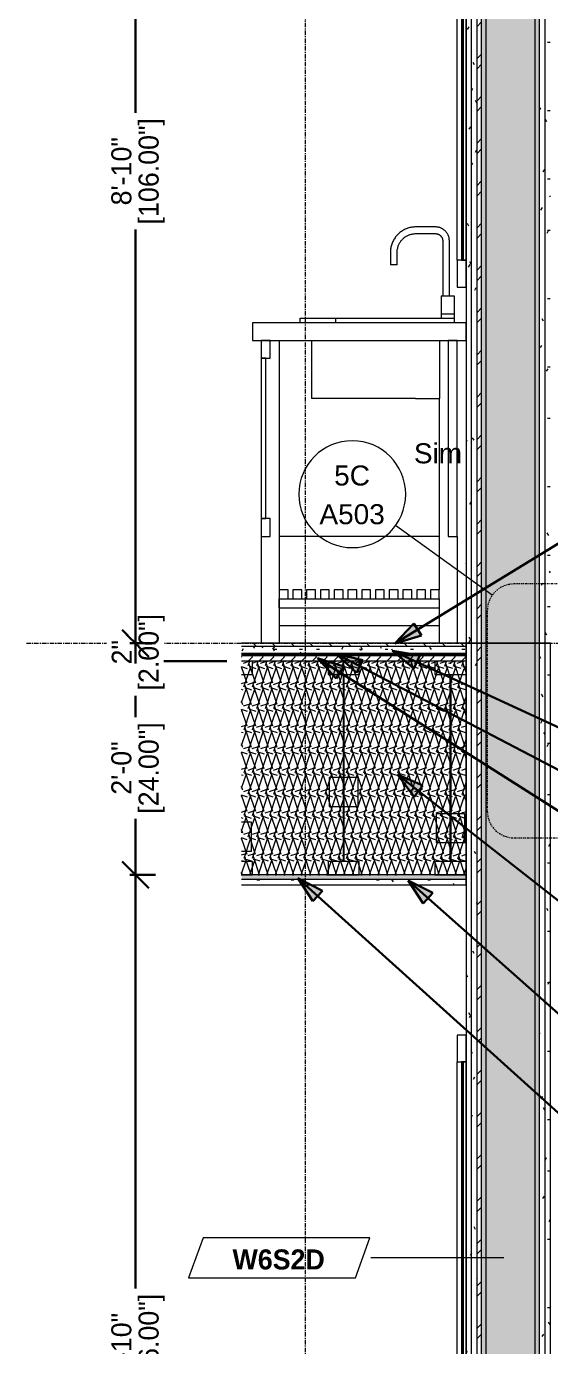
# Model space of a CAD drawing. Header units: inches. Extents: x 2469 to 3241, y -184 to 455.
# Drawn here: x 2469 to 2527.9, y 189 to 337.3 of the extents above; entities that cross this region are included whole.
import ezdxf

# ---------------------------------------------------------------- set-up
doc = ezdxf.new("R2010")
doc.units = ezdxf.units.IN
doc.header["$MEASUREMENT"] = 0
doc.linetypes.add('Dash Dot 3_16_', pattern=[0.3125, 0.1875, -0.0625, 0, -0.0625])
doc.linetypes.add('Grid Line 1_2_', pattern=[0.875, 0.5, -0.125, 0.125, -0.125])
for name, color, linetype, lineweight in [('0-1', 7, 'Continuous', 5), ('0-2', 254, 'Continuous', 9), ('0-3', 55, 'Continuous', 9), ('A-ANNO-DIMS-1', 211, 'Continuous', 30), ('A-ANNO-SYMB', 150, 'Continuous', 9), ('A-ANNO-SYMB-1', 150, 'Dash Dot 3_16_', 9), ('A-FLOR-2', 8, 'Continuous', 5), ('A-FLOR-4', 251, 'Continuous', 5), ('A-FLOR-5', 192, 'Continuous', 9), ('A-FLOR-LEVL-1', 51, 'Grid Line 1_2_', 9), ('A-FLOR-MCUT-2', 51, 'Continuous', 9), ('A-FLOR-PATT-1', 45, 'Continuous', 9), ('A-WALL-1', 7, 'Continuous', 9), ('A-WALL-IDEN', 211, 'Continuous', 9), ('A-WALL-PATT-2', 45, 'Continuous', 9), ('G-ANNO-TEXT', 231, 'Continuous', 30), ('I-WALL-1', 8, 'Continuous', 5), ('I-WALL-2', 7, 'Continuous', 9), ('P-SANR-FIXT-1', 254, 'Continuous', 9), ('Q-CASE-1', 253, 'Continuous', 9), ('Q-CASE-2', 254, 'Continuous', 9), ('S-BEAM-1', 55, 'Continuous', 9), ('S-BEAM-3', 7, 'Continuous', 9), ('S-GRID-1', 1, 'Grid Line 1_2_', 9)]:
    doc.layers.add(name, color=color, linetype=linetype, lineweight=lineweight)
doc.styles.add('Arial_1', font='arial.ttf', dxfattribs={"height": 2.25})
doc.styles.add('Century Gothic', font='ufonts.com_century-gothic.ttf', dxfattribs={"height": 2.25})
doc.styles.add('Century Gothic_B', font='GOTHICB.TTF', dxfattribs={"height": 2.25})
doc.dimstyles.new('OD__1_16__Tol__', dxfattribs={"dimscale": 12, "dimtxt": 2.349379, "dimasz": 0.25, "dimexe": 0.1875, "dimexo": 0.125, "dimgap": 0.03125, "dimtad": 1, "dimdec": 4, "dimrnd": 0.0625, "dimzin": 3, "dimdsep": 46, "dimlunit": 4, "dimtxsty": 'Century Gothic', "dimblk1": 'OBLIQUE', "dimblk2": 'OBLIQUE', "dimsah": 1, "dimcen": 0.09, "dimdle": 0.1875, "dimazin": 0, "dimtfac": 1, "dimtdec": 4, "dimtix": 1, "dimtmove": 0, "dimatfit": 3, "dimfxl": 1, "dimtvp": 1, "dimtfill": 1, "dimfrac": 2, "dimtolj": 1, "dimtzin": 0, "dimlwd": 30, "dimlwe": 30, "dimarcsym": 2})
pattern_1 = [(0, (3257.106, 59.024), (7.68, 1.92), [0.317, -5.443, 0.317, -5.443, -30.72]), (0, (3257.106, 59.024), (7.68, 1.92), [-11.52, 0.317, -11.203, 0.317, -5.443, -13.44]), (0, (3257.106, 59.024), (7.68, 1.92), [-28.8, 0.317, -3.523, 0.317, -9.283]), (120, (3259.986, 59.984), (-5.5027688, 5.691075), [0.317, -5.443, 0.317, -5.443, -30.72]), (120, (3259.986, 59.984), (-5.5027688, 5.691075), [-11.52, 0.317, -11.203, 0.317, -5.443, -13.44]), (120, (3259.986, 59.984), (-5.5027688, 5.691075), [-28.8, 0.317, -3.523, 0.317, -9.283]), (240, (3260.946, 63.824), (-2.1772312, -7.611075), [0.317, -5.443, 0.317, -5.443, -30.72]), (240, (3260.946, 63.824), (-2.1772312, -7.611075), [-11.52, 0.317, -11.203, 0.317, -5.443, -13.44]), (240, (3260.946, 63.824), (-2.1772312, -7.611075), [-28.8, 0.317, -3.523, 0.317, -9.283])]
pattern_2 = [(161.57, (3257.226, 59.144), (-0.9603837, -0.00039918), [0, -6.83, 0.758, 0]), (18.43, (3256.986, 59.144), (-0.9603837, 0.00039918), [0, -6.83, 0.758, 0]), (108.43, (3257.226, 59.144), (0.47951018, -2.4005264), [2.276, -5.312]), (71.57, (3256.986, 59.144), (0.47951018, 2.4005264), [2.276, -5.312])]
pattern_3 = [(45, (3257.106, 59.024), (-2.375879, 2.375879), []), (45, (3257.106, 62.624), (-2.375879, 2.375879), [])]

# ---------------------------------------------------------------- blocks, each defined once
blk = doc.blocks.new('BATHROOM MIRROR - BATHROOM MIRROR  60_-V2-WALL SECTION - WEST STAIR - SOUTH WALL')
at = {"layer": 'Q-CASE-1'}
for p, q in [((2517.37, 224), (2517.37, 221)), ((2518.37, 224), (2517.37, 224)), ((2518.37, 221), (2518.37, 224)), ((2517.37, 221), (2518.37, 221)), ((2517.85, 221), (2517.85, 179)), ((2518.04, 221), (2517.85, 221)), ((2518.04, 179), (2518.04, 221)), ((2518.04, 221), (2518.04, 179)), ((2518.37, 221), (2518.04, 221)), ((2518.37, 179), (2518.37, 221)), ((2517.37, 179), (2517.37, 176)), ((2518.37, 179), (2517.37, 179)), ((2517.85, 179), (2518.04, 179)), ((2518.04, 179), (2518.37, 179)), ((2518.37, 176), (2518.37, 179)), ((2517.37, 176), (2518.37, 176))]:
    blk.add_line(p, q, dxfattribs=at)
at = {"layer": 'Q-CASE-2'}
blk.add_line((2517.37, 179), (2517.37, 221), dxfattribs=at)
blk = doc.blocks.new('Bath Vanity - Bath Vanity 60_-V1-WALL SECTION - WEST STAIR - SOUTH WALL')
at = {"layer": 'Q-CASE-1'}
for p, q in [((2518.37, 172), (2494.37, 172)), ((2494.37, 172), (2494.37, 170)), ((2518.37, 170), (2518.37, 172)), ((2494.37, 170), (2518.37, 170)), ((2496.37, 170), (2495.37, 170)), ((2495.37, 170), (2495.37, 168)), ((2496.37, 168), (2496.37, 170)), ((2517.37, 170), (2516.37, 170)), ((2516.37, 170), (2516.37, 148)), ((2517.37, 148), (2517.37, 170)), ((2495.87, 168), (2495.37, 168)), ((2495.37, 168), (2495.37, 150)), ((2495.37, 168), (2496.37, 168)), ((2495.87, 150), (2495.87, 168)), ((2495.37, 150), (2495.87, 150)), ((2496.37, 150), (2495.37, 150)), ((2495.37, 150), (2495.37, 148)), ((2496.37, 148), (2496.37, 150)), ((2495.37, 148), (2496.37, 148)), ((2516.37, 148), (2517.37, 148)), ((2498.37, 142), (2497.37, 142)), ((2497.37, 142), (2497.37, 141)), ((2497.37, 141), (2498.37, 141)), ((2498.37, 141), (2498.37, 142)), ((2499.92, 142), (2498.92, 142)), ((2498.92, 142), (2498.92, 141)), ((2498.92, 141), (2499.92, 141)), ((2499.92, 141), (2499.92, 142)), ((2501.46, 142), (2500.46, 142)), ((2500.46, 142), (2500.46, 141)), ((2500.46, 141), (2501.46, 141)), ((2501.46, 141), (2501.46, 142)), ((2503.01, 142), (2502.01, 142)), ((2502.01, 142), (2502.01, 141)), ((2502.01, 141), (2503.01, 141)), ((2503.01, 141), (2503.01, 142)), ((2504.56, 142), (2503.56, 142)), ((2503.56, 142), (2503.56, 141)), ((2503.56, 141), (2504.56, 141)), ((2504.56, 141), (2504.56, 142)), ((2506.1, 142), (2505.1, 142)), ((2505.1, 142), (2505.1, 141)), ((2505.1, 141), (2506.1, 141)), ((2506.1, 141), (2506.1, 142)), ((2507.65, 142), (2506.65, 142)), ((2506.65, 142), (2506.65, 141)), ((2506.65, 141), (2507.65, 141)), ((2507.65, 141), (2507.65, 142)), ((2509.19, 142), (2508.19, 142)), ((2508.19, 142), (2508.19, 141)), ((2508.19, 141), (2509.19, 141)), ((2509.19, 141), (2509.19, 142)), ((2510.74, 142), (2509.74, 142)), ((2509.74, 142), (2509.74, 141)), ((2509.74, 141), (2510.74, 141)), ((2510.74, 141), (2510.74, 142)), ((2512.28, 142), (2511.28, 142)), ((2511.28, 142), (2511.28, 141)), ((2511.28, 141), (2512.28, 141)), ((2512.28, 141), (2512.28, 142)), ((2513.83, 142), (2512.83, 142)), ((2512.83, 142), (2512.83, 141)), ((2512.83, 141), (2513.83, 141)), ((2513.83, 141), (2513.83, 142)), ((2515.37, 142), (2514.37, 142)), ((2514.37, 142), (2514.37, 141)), ((2514.37, 141), (2515.37, 141)), ((2515.37, 141), (2515.37, 142))]:
    blk.add_line(p, q, dxfattribs=at)
at = {"layer": 'Q-CASE-2'}
for p, q in [((2497.37, 170), (2497.37, 142)), ((2515.37, 163.5), (2515.37, 142)), ((2495.37, 148), (2495.37, 136)), ((2515.37, 148), (2497.37, 148)), ((2517.37, 148), (2517.37, 136)), ((2497.37, 140), (2497.37, 141)), ((2497.37, 141), (2497.37, 136)), ((2498.37, 141), (2498.92, 141)), ((2499.92, 141), (2500.46, 141)), ((2501.46, 141), (2502.01, 141)), ((2503.01, 141), (2503.56, 141)), ((2504.56, 141), (2505.1, 141)), ((2506.1, 141), (2506.65, 141)), ((2507.65, 141), (2508.19, 141)), ((2509.19, 141), (2509.74, 141)), ((2510.74, 141), (2511.28, 141)), ((2512.28, 141), (2512.83, 141)), ((2513.83, 141), (2514.37, 141)), ((2515.37, 141), (2515.37, 140)), ((2515.37, 141), (2515.37, 136)), ((2497.37, 140), (2515.37, 140)), ((2497.37, 138), (2515.37, 138))]:
    blk.add_line(p, q, dxfattribs=at)
blk = doc.blocks.new('CTR - 1st Phase - Unit Layouts_rvt-1-WALL SECTION - WEST STAIR - SOUTH WALL')
at = {"layer": 'P-SANR-FIXT-1'}
for p, q in [((2514.94, 314.75), (2512.75, 314.75)), ((2512.75, 314), (2514.94, 314)), ((2515.75, 313.19), (2515.75, 307)), ((2516.5, 307), (2516.5, 313.19)), ((2509.87, 311.87), (2509.87, 310.5)), ((2510.62, 310.5), (2510.62, 311.87)), ((2510.62, 310.5), (2509.87, 310.5)), ((2515.56, 307), (2515.56, 304.99)), ((2515.56, 307), (2515.56, 304.99)), ((2515.58, 307), (2515.58, 307)), ((2515.58, 307), (2516.31, 307)), ((2516.31, 307), (2517.04, 307)), ((2517.04, 307), (2517.04, 307)), ((2517.06, 304.99), (2517.06, 307)), ((2517.06, 304.99), (2517.06, 307)), ((2499.74, 304.5), (2503.74, 304.5)), ((2499.74, 304), (2499.74, 304.5)), ((2503.74, 304.5), (2514.56, 304.5)), ((2503.74, 304), (2503.74, 304.5)), ((2514.56, 304.5), (2517.06, 304.5)), ((2515.56, 304.99), (2515.56, 304.5)), ((2515.56, 304.99), (2517.06, 304.99)), ((2517.06, 304.5), (2517.06, 304.99)), ((2517.06, 304), (2517.06, 304.5)), ((2500.99, 302), (2500.99, 295.5)), ((2515.44, 295.5), (2515.44, 302)), ((2503.74, 295.5), (2500.99, 295.5)), ((2512.69, 295.5), (2503.74, 295.5)), ((2512.69, 295.5), (2515.44, 295.5))]:
    blk.add_line(p, q, dxfattribs=at)
at = {"layer": 'P-SANR-FIXT-1', "flags": 128}
for points in [[(2512.75, 314.75), (2512.63, 314.75), (2512.52, 314.74), (2512.41, 314.73), (2512.29, 314.71), (2512.18, 314.69), (2512.07, 314.67), (2511.96, 314.64), (2511.85, 314.6), (2511.74, 314.57), (2511.63, 314.52), (2511.53, 314.48), (2511.42, 314.43), (2511.32, 314.37), (2511.22, 314.31), (2511.13, 314.25), (2511.03, 314.18), (2510.94, 314.11), (2510.85, 314.04), (2510.77, 313.96), (2510.69, 313.88), (2510.61, 313.79), (2510.53, 313.71), (2510.46, 313.62), (2510.39, 313.52), (2510.33, 313.43), (2510.27, 313.33), (2510.21, 313.23), (2510.16, 313.13), (2510.11, 313.02), (2510.07, 312.92), (2510.03, 312.81), (2510, 312.7), (2509.96, 312.59), (2509.94, 312.48), (2509.92, 312.36), (2509.9, 312.25), (2509.89, 312.14), (2509.88, 312.02), (2509.87, 311.91), (2509.87, 311.87)], [(2516.5, 313.19), (2516.5, 313.25), (2516.49, 313.31), (2516.49, 313.37), (2516.48, 313.44), (2516.47, 313.5), (2516.46, 313.56), (2516.44, 313.62), (2516.42, 313.68), (2516.4, 313.74), (2516.38, 313.8), (2516.35, 313.85), (2516.32, 313.91), (2516.29, 313.96), (2516.26, 314.02), (2516.23, 314.07), (2516.19, 314.12), (2516.15, 314.17), (2516.11, 314.22), (2516.07, 314.26), (2516.03, 314.31), (2515.98, 314.35), (2515.93, 314.39), (2515.88, 314.43), (2515.83, 314.47), (2515.78, 314.5), (2515.73, 314.54), (2515.67, 314.57), (2515.62, 314.59), (2515.56, 314.62), (2515.5, 314.64), (2515.44, 314.67), (2515.39, 314.68), (2515.33, 314.7), (2515.26, 314.72), (2515.2, 314.73), (2515.14, 314.74), (2515.08, 314.74), (2515.02, 314.75), (2514.95, 314.75), (2514.94, 314.75)], [(2510.62, 311.87), (2510.63, 311.96), (2510.63, 312.04), (2510.64, 312.13), (2510.65, 312.21), (2510.67, 312.3), (2510.69, 312.38), (2510.71, 312.46), (2510.73, 312.54), (2510.76, 312.62), (2510.79, 312.7), (2510.83, 312.78), (2510.86, 312.86), (2510.91, 312.93), (2510.95, 313), (2511, 313.07), (2511.05, 313.14), (2511.1, 313.21), (2511.15, 313.28), (2511.21, 313.34), (2511.27, 313.4), (2511.33, 313.46), (2511.4, 313.51), (2511.46, 313.57), (2511.53, 313.62), (2511.6, 313.66), (2511.67, 313.71), (2511.75, 313.75), (2511.82, 313.79), (2511.9, 313.82), (2511.98, 313.86), (2512.06, 313.88), (2512.14, 313.91), (2512.22, 313.93), (2512.31, 313.95), (2512.39, 313.97), (2512.47, 313.98), (2512.56, 313.99), (2512.64, 314), (2512.73, 314), (2512.75, 314)], [(2514.94, 314), (2514.97, 314), (2515, 314), (2515.03, 313.99), (2515.07, 313.99), (2515.1, 313.98), (2515.13, 313.98), (2515.16, 313.97), (2515.19, 313.96), (2515.22, 313.95), (2515.25, 313.94), (2515.28, 313.92), (2515.31, 313.91), (2515.34, 313.89), (2515.37, 313.88), (2515.4, 313.86), (2515.42, 313.84), (2515.45, 313.82), (2515.47, 313.8), (2515.5, 313.78), (2515.52, 313.75), (2515.54, 313.73), (2515.56, 313.71), (2515.58, 313.68), (2515.6, 313.65), (2515.62, 313.63), (2515.64, 313.6), (2515.65, 313.57), (2515.67, 313.54), (2515.68, 313.51), (2515.69, 313.48), (2515.71, 313.45), (2515.72, 313.42), (2515.72, 313.39), (2515.73, 313.36), (2515.74, 313.33), (2515.74, 313.29), (2515.75, 313.26), (2515.75, 313.23), (2515.75, 313.2), (2515.75, 313.19)]]:
    blk.add_lwpolyline(points, dxfattribs=at)
at = {"layer": '0-2'}
for name, p in [('BATHROOM MIRROR - BATHROOM MIRROR  60_-V2-WALL SECTION - WEST STAIR - SOUTH WALL', (0, 132)), ('Bath Vanity - Bath Vanity 60_-V1-WALL SECTION - WEST STAIR - SOUTH WALL', (0, 132)), ('BATHROOM MIRROR - BATHROOM MIRROR  60_-V2-WALL SECTION - WEST STAIR - SOUTH WALL', (0, 0))]:
    blk.add_blockref(name, p, dxfattribs=at)
blk = doc.blocks.new('CTR - 1st Phase -Stairs _ Elevators_rvt-1-WALL SECTION - WEST STAIR - SOUTH WALL')
at = {"layer": 'A-WALL-PATT-2'}
h = blk.add_hatch(dxfattribs=at)
h.set_pattern_fill('FP_5', color=256, style=0, pattern_type=2)
h.set_pattern_definition(pattern_1)
h.paths.add_polyline_path([(2518.37, 268), (2519, 268), (2519, 402.33), (2518.37, 402.33), (2518.37, 273.84)], flags=0)
h = blk.add_hatch(dxfattribs=at)
h.set_pattern_fill('FP_5', color=256, style=0, pattern_type=2)
h.set_pattern_definition(pattern_1)
h.paths.add_polyline_path([(2519.62, 268), (2519.62, 402.33), (2519, 402.33), (2519, 268)], flags=0)
h = blk.add_hatch(dxfattribs=at)
h.set_pattern_fill('FP_9', color=256, style=0, pattern_type=2)
h.set_pattern_definition(pattern_3)
h.paths.add_polyline_path([(2520.12, 268), (2520.12, 402.33), (2519.62, 402.33), (2519.62, 268)], flags=0)
h = blk.add_hatch(dxfattribs=at)
h.set_pattern_fill('FP_1', color=256, style=0, pattern_type=2)
h.set_pattern_definition(pattern_2)
h.paths.add_polyline_path([(2522.54, 268), (2526.12, 268), (2526.12, 402.33), (2520.62, 402.33), (2520.62, 268)], flags=0)
h = blk.add_hatch(dxfattribs=at)
h.set_pattern_fill('FP_5', color=256, style=0, pattern_type=2)
h.set_pattern_definition(pattern_1)
h.paths.add_polyline_path([(2526.62, 268), (2527.25, 268), (2527.25, 402.33), (2526.62, 402.33), (2526.62, 269.1)], flags=0)
h = blk.add_hatch(dxfattribs=at)
h.set_pattern_fill('FP_5', color=256, style=0, pattern_type=2)
h.set_pattern_definition(pattern_1)
h.paths.add_polyline_path([(2527.87, 268), (2527.87, 402.33), (2527.25, 402.33), (2527.25, 268)], flags=0)
h = blk.add_hatch(dxfattribs=at)
h.set_pattern_fill('FP_5', color=256, style=0, pattern_type=2)
h.set_pattern_definition(pattern_1)
h.paths.add_polyline_path([(2519, 136), (2519, 268), (2518.37, 268), (2518.37, 136)], flags=0)
h = blk.add_hatch(dxfattribs=at)
h.set_pattern_fill('FP_5', color=256, style=0, pattern_type=2)
h.set_pattern_definition(pattern_1)
h.paths.add_polyline_path([(2519.62, 136), (2519.62, 268), (2519, 268), (2519, 136)], flags=0)
h = blk.add_hatch(dxfattribs=at)
h.set_pattern_fill('FP_9', color=256, style=0, pattern_type=2)
h.set_pattern_definition(pattern_3)
h.paths.add_polyline_path([(2520.12, 136), (2520.12, 268), (2519.62, 268), (2519.62, 136)], flags=0)
h = blk.add_hatch(dxfattribs=at)
h.set_pattern_fill('FP_1', color=256, style=0, pattern_type=2)
h.set_pattern_definition(pattern_2)
h.paths.add_polyline_path([(2520.62, 136), (2526.12, 136), (2526.12, 268), (2520.62, 268), (2520.62, 141.18)], flags=0)
h = blk.add_hatch(dxfattribs=at)
h.set_pattern_fill('FP_5', color=256, style=0, pattern_type=2)
h.set_pattern_definition(pattern_1)
h.paths.add_polyline_path([(2527.25, 136), (2527.25, 268), (2526.62, 268), (2526.62, 136)], flags=0)
h = blk.add_hatch(dxfattribs=at)
h.set_pattern_fill('FP_5', color=256, style=0, pattern_type=2)
h.set_pattern_definition(pattern_1)
h.paths.add_polyline_path([(2527.87, 136), (2527.87, 268), (2527.25, 268), (2527.25, 136)], flags=0)
at = {"layer": 'I-WALL-1'}
for points in [[(2520.62, 268), (2520.62, 402.33), (2520.12, 402.33), (2520.12, 268)], [(2526.62, 268), (2526.62, 402.33), (2526.12, 402.33), (2526.12, 268)], [(2520.62, 136), (2520.62, 268), (2520.12, 268), (2520.12, 136)], [(2526.62, 136), (2526.62, 268), (2526.12, 268), (2526.12, 136)]]:
    blk.add_hatch(color=256, dxfattribs=at).paths.add_polyline_path(points, flags=0)
at = {"layer": 'A-WALL-1'}
for p, q in [((2519, 268), (2519, 402.33)), ((2519.62, 268), (2519.62, 402.33)), ((2520.12, 268), (2520.12, 402.33)), ((2520.62, 268), (2520.62, 402.33)), ((2526.12, 268), (2526.12, 402.33)), ((2526.62, 268), (2526.62, 402.33)), ((2527.25, 268), (2527.25, 402.33)), ((2519, 136), (2519, 268)), ((2519.62, 136), (2519.62, 268)), ((2520.12, 136), (2520.12, 268)), ((2520.62, 136), (2520.62, 268)), ((2526.12, 136), (2526.12, 268)), ((2526.62, 136), (2526.62, 268)), ((2527.25, 136), (2527.25, 268))]:
    blk.add_line(p, q, dxfattribs=at)
at = {"layer": 'I-WALL-2'}
for p, q in [((2518.37, 402.33), (2518.37, 268)), ((2518.37, 268), (2518.37, 136)), ((2527.87, 268), (2518.37, 268)), ((2518.37, 268), (2527.87, 268)), ((2527.87, 136), (2527.87, 268))]:
    blk.add_line(p, q, dxfattribs=at)
blk = doc.blocks.new('TRUSS - 24_-2437468-WALL SECTION - WEST STAIR - SOUTH WALL')
at = {"layer": 'S-BEAM-3'}
for p, q in [((2494.37, 266), (2493.16, 266)), ((2494.37, 264.5), (2494.37, 266)), ((2493.16, 264.5), (2494.37, 264.5)), ((2494.25, 247.93), (2493.16, 247.93)), ((2494.25, 244.68), (2494.25, 247.93)), ((2493.16, 244.68), (2494.25, 244.68)), ((2494.37, 243.5), (2493.16, 243.5)), ((2494.37, 242), (2494.37, 243.5)), ((2493.16, 242), (2494.37, 242))]:
    blk.add_line(p, q, dxfattribs=at)
blk = doc.blocks.new('TRUSS - 24_-2437506-WALL SECTION - WEST STAIR - SOUTH WALL')
at = {"layer": 'S-BEAM-1'}
for p, q in [((2504.69, 265.75), (2504.56, 265.75)), ((2504.56, 264.5), (2504.56, 243.5)), ((2504.69, 243.5), (2504.69, 264.5))]:
    blk.add_line(p, q, dxfattribs=at)
at = {"layer": 'S-BEAM-3'}
for p, q in [((2502.87, 266), (2502.87, 264.5)), ((2506.37, 266), (2502.87, 266)), ((2506.37, 264.5), (2506.37, 266)), ((2502.87, 264.5), (2506.37, 264.5)), ((2506.25, 252.92), (2503, 252.92)), ((2503, 252.92), (2503, 249.67)), ((2506.25, 249.67), (2506.25, 252.92)), ((2503, 249.67), (2506.25, 249.67)), ((2502.87, 243.5), (2502.87, 242)), ((2506.37, 243.5), (2502.87, 243.5)), ((2506.37, 242), (2506.37, 243.5)), ((2502.87, 242), (2506.37, 242))]:
    blk.add_line(p, q, dxfattribs=at)
blk = doc.blocks.new('TRUSS - 24_-2436840-WALL SECTION - WEST STAIR - SOUTH WALL')
at = {"layer": 'S-BEAM-1'}
for p, q in [((2516.69, 265.75), (2516.56, 265.75)), ((2516.56, 264.5), (2516.56, 243.5)), ((2516.69, 243.5), (2516.69, 264.5))]:
    blk.add_line(p, q, dxfattribs=at)
at = {"layer": 'S-BEAM-3'}
for p, q in [((2514.87, 266), (2514.87, 264.5)), ((2518.37, 266), (2514.87, 266)), ((2518.37, 264.5), (2518.37, 266)), ((2514.87, 264.5), (2518.37, 264.5)), ((2518.25, 248.87), (2515, 248.87)), ((2515, 248.87), (2515, 245.62)), ((2518.25, 245.62), (2518.25, 248.87)), ((2515, 245.62), (2518.25, 245.62)), ((2514.87, 243.5), (2514.87, 242)), ((2518.37, 243.5), (2514.87, 243.5)), ((2518.37, 242), (2518.37, 243.5)), ((2514.87, 242), (2518.37, 242))]:
    blk.add_line(p, q, dxfattribs=at)
blk = doc.blocks.new('CTR - 1st Phase - Structure_rvt-1-WALL SECTION - WEST STAIR - SOUTH WALL')
at = {"layer": '0-3'}
for name in ['TRUSS - 24_-2437468-WALL SECTION - WEST STAIR - SOUTH WALL', 'TRUSS - 24_-2437506-WALL SECTION - WEST STAIR - SOUTH WALL', 'TRUSS - 24_-2436840-WALL SECTION - WEST STAIR - SOUTH WALL']:
    blk.add_blockref(name, (0, 0), dxfattribs=at)
blk = doc.blocks.new('Section - Callout Head-565430-WALL SECTION - WEST STAIR - SOUTH WALL')
at = {"layer": 'A-ANNO-SYMB'}
for start, end in [(0, 180), (180, 360)]:
    blk.add_arc((2505.59, 284.74), 6, start, end, dxfattribs=at)
at = {"layer": 'A-ANNO-SYMB', "insert": (2594.56, 286.15), "char_height": 2.25, "width": 3.8632, "attachment_point": 1, "style": 'Century Gothic'}
blk.add_mtext('---', dxfattribs=at)
blk = doc.blocks.new('Wall Tag - Arch Wall-3269662-WALL SECTION - WEST STAIR - SOUTH WALL')
at = {"layer": 'A-WALL-IDEN'}
for p, q in [((2486.56, 80.35), (2484.92, 75.85)), ((2505.29, 80.35), (2486.56, 80.35)), ((2503.65, 75.85), (2505.29, 80.35)), ((2484.92, 75.85), (2503.65, 75.85))]:
    blk.add_line(p, q, dxfattribs=at)
blk = doc.blocks.new('_Oblique')
at = {"color": 0, "linetype": 'ByBlock', "lineweight": -2}
blk.add_line((-0.5, -0.5), (0.5, 0.5), dxfattribs=at)
blk = doc.blocks.new('DIMBLOCK4-WALL SECTION - WEST STAIR - SOUTH WALL')
at = {"layer": 'A-ANNO-DIMS-1', "color": 0, "lineweight": 30, "transparency": 16777216}
for p, q in [((2481.22, 133.75), (2481.22, 244.25)), ((2480.6, 242), (2483.47, 242)), ((2480.6, 136), (2483.47, 136))]:
    blk.add_line(p, q, dxfattribs=at)
at = {"layer": 'Defpoints', "color": 0, "transparency": 16777216}
for p in [(2479.1, 242), (2481.22, 242), (2479.1, 136)]:
    blk.add_point(p, dxfattribs=at)
at = {"layer": 'A-ANNO-DIMS-1', "color": 0, "lineweight": 30, "transparency": 16777216, "xscale": 3, "yscale": 3, "zscale": 3}
for p, rotation in [((2481.22, 242), 90), ((2481.22, 136), 270)]:
    blk.add_blockref('_Oblique', p, dxfattribs=dict(at, rotation=rotation))
at = {"layer": 'A-ANNO-DIMS-1', "color": 0, "transparency": 16777216, "insert": (2479.66, 189), "char_height": 2.25, "attachment_point": 5, "rotation": 90, "style": 'Century Gothic', "bg_fill": 3, "box_fill_scale": 1.25, "bg_fill_color": 256, "bg_fill_true_color": 13158600, "bg_fill_transparency": 0}
blk.add_mtext('\\A1;8\'-10"', dxfattribs=at)
at = {"layer": 'A-ANNO-DIMS-1', "color": 0, "transparency": 16777216, "insert": (2483.05, 189), "char_height": 2.25, "attachment_point": 5, "rotation": 90, "style": 'Century Gothic', "bg_fill": 3, "box_fill_scale": 1.25, "bg_fill_color": 256, "bg_fill_true_color": 13158600, "bg_fill_transparency": 0}
blk.add_mtext('\\A1;[106.00"]', dxfattribs=at)
blk = doc.blocks.new('DIMBLOCK5-WALL SECTION - WEST STAIR - SOUTH WALL')
at = {"layer": 'A-ANNO-DIMS-1', "color": 0, "lineweight": 30, "transparency": 16777216}
for p, q in [((2481.22, 239.75), (2481.22, 268.25)), ((2491.48, 266), (2478.97, 266)), ((2480.6, 242), (2483.47, 242))]:
    blk.add_line(p, q, dxfattribs=at)
at = {"layer": 'Defpoints', "color": 0, "transparency": 16777216}
for p in [(2481.22, 266), (2492.98, 266), (2479.1, 242)]:
    blk.add_point(p, dxfattribs=at)
at = {"layer": 'A-ANNO-DIMS-1', "color": 0, "lineweight": 30, "transparency": 16777216, "xscale": 3, "yscale": 3, "zscale": 3}
for p, rotation in [((2481.22, 266), 90), ((2481.22, 242), 270)]:
    blk.add_blockref('_Oblique', p, dxfattribs=dict(at, rotation=rotation))
at = {"layer": 'A-ANNO-DIMS-1', "color": 0, "transparency": 16777216, "insert": (2479.66, 254), "char_height": 2.25, "attachment_point": 5, "rotation": 90, "style": 'Century Gothic', "bg_fill": 3, "box_fill_scale": 1.25, "bg_fill_color": 256, "bg_fill_true_color": 13158600, "bg_fill_transparency": 0}
blk.add_mtext('\\A1;2\'-0"', dxfattribs=at)
at = {"layer": 'A-ANNO-DIMS-1', "color": 0, "transparency": 16777216, "insert": (2483.05, 254), "char_height": 2.25, "attachment_point": 5, "rotation": 90, "style": 'Century Gothic', "bg_fill": 3, "box_fill_scale": 1.25, "bg_fill_color": 256, "bg_fill_true_color": 13158600, "bg_fill_transparency": 0}
blk.add_mtext('\\A1;[24.00"]', dxfattribs=at)
blk = doc.blocks.new('DIMBLOCK6-WALL SECTION - WEST STAIR - SOUTH WALL')
at = {"layer": 'A-ANNO-DIMS-1', "color": 0, "lineweight": 30, "transparency": 16777216}
for p, q in [((2481.22, 268), (2481.22, 271)), ((2480.6, 268), (2483.47, 268)), ((2481.22, 266), (2481.22, 268)), ((2491.48, 266), (2478.97, 266)), ((2481.22, 266), (2481.22, 263))]:
    blk.add_line(p, q, dxfattribs=at)
at = {"layer": 'Defpoints', "color": 0, "transparency": 16777216}
blk.add_point((2492.98, 266), dxfattribs=at)
at = {"layer": 'A-ANNO-DIMS-1', "color": 0, "lineweight": 30, "transparency": 16777216, "xscale": 3, "yscale": 3, "zscale": 3}
for p, rotation in [((2481.22, 268), 270), ((2481.22, 266), 90)]:
    blk.add_blockref('_Oblique', p, dxfattribs=dict(at, rotation=rotation))
at = {"layer": 'A-ANNO-DIMS-1', "color": 0, "transparency": 16777216, "insert": (2479.69, 267), "char_height": 2.25, "attachment_point": 5, "rotation": 90, "style": 'Century Gothic', "bg_fill": 3, "box_fill_scale": 1.25, "bg_fill_color": 256, "bg_fill_true_color": 13158600, "bg_fill_transparency": 0}
blk.add_mtext('\\A1;2"', dxfattribs=at)
at = {"layer": 'Defpoints', "color": 0, "transparency": 16777216}
blk.add_point((2479.1, 268), dxfattribs=at)
at = {"layer": 'A-ANNO-DIMS-1', "color": 0, "transparency": 16777216, "insert": (2483.05, 267), "char_height": 2.25, "attachment_point": 5, "rotation": 90, "style": 'Century Gothic', "bg_fill": 3, "box_fill_scale": 1.25, "bg_fill_color": 256, "bg_fill_true_color": 13158600, "bg_fill_transparency": 0}
blk.add_mtext('\\A1;[2.00"]', dxfattribs=at)
at = {"layer": 'Defpoints', "color": 0, "transparency": 16777216}
blk.add_point((2481.22, 268), dxfattribs=at)
blk = doc.blocks.new('DIMBLOCK7-WALL SECTION - WEST STAIR - SOUTH WALL')
at = {"layer": 'A-ANNO-DIMS-1', "color": 0, "lineweight": 30, "transparency": 16777216}
for p, q in [((2481.22, 265.75), (2481.22, 376.25)), ((2480.6, 374), (2483.47, 374)), ((2480.6, 268), (2483.47, 268))]:
    blk.add_line(p, q, dxfattribs=at)
at = {"layer": 'Defpoints', "color": 0, "transparency": 16777216}
for p in [(2479.1, 374), (2481.22, 374), (2479.1, 268)]:
    blk.add_point(p, dxfattribs=at)
at = {"layer": 'A-ANNO-DIMS-1', "color": 0, "lineweight": 30, "transparency": 16777216, "xscale": 3, "yscale": 3, "zscale": 3}
for p, rotation in [((2481.22, 374), 90), ((2481.22, 268), 270)]:
    blk.add_blockref('_Oblique', p, dxfattribs=dict(at, rotation=rotation))
at = {"layer": 'A-ANNO-DIMS-1', "color": 0, "transparency": 16777216, "insert": (2479.66, 321), "char_height": 2.25, "attachment_point": 5, "rotation": 90, "style": 'Century Gothic', "bg_fill": 3, "box_fill_scale": 1.25, "bg_fill_color": 256, "bg_fill_true_color": 13158600, "bg_fill_transparency": 0}
blk.add_mtext('\\A1;8\'-10"', dxfattribs=at)
at = {"layer": 'A-ANNO-DIMS-1', "color": 0, "transparency": 16777216, "insert": (2483.05, 321), "char_height": 2.25, "attachment_point": 5, "rotation": 90, "style": 'Century Gothic', "bg_fill": 3, "box_fill_scale": 1.25, "bg_fill_color": 256, "bg_fill_true_color": 13158600, "bg_fill_transparency": 0}
blk.add_mtext('\\A1;[106.00"]', dxfattribs=at)

msp = doc.modelspace()

# ---------------------------------------------------------------- hatches: boundary and pattern name
at = {"layer": 'A-FLOR-2'}
msp.add_hatch(color=256, dxfattribs=at).paths.add_polyline_path([(2509.545684, 266.75), (2518.373737, 266.75), (2518.373737, 266.875), (2493.161184, 266.867961), (2493.161184, 266.75), (2505.449559, 266.75)], flags=0)
at = {"layer": 'A-FLOR-4'}
msp.add_hatch(color=256, dxfattribs=at).paths.add_polyline_path([(2517.737934, 241.5), (2518.373737, 241.5), (2518.373737, 242), (2493.161184, 242), (2493.161184, 241.5), (2515.689872, 241.5)], flags=0)
at = {"layer": 'A-FLOR-PATT-1'}
h = msp.add_hatch(dxfattribs=at)
h.set_pattern_fill('FP_2', color=256, style=0, pattern_type=2)
h.set_pattern_definition([(135, (3257.106, 59.024), (-1.0606602, -1.0606602), [])])
h.paths.add_polyline_path([(2517.737934, 267.625), (2518.373737, 267.625), (2518.373737, 268), (2493.161184, 268), (2493.161184, 267.625), (2513.641809, 267.625)], flags=0)
h = msp.add_hatch(dxfattribs=at)
h.set_pattern_fill('FP_3', color=256, style=0, pattern_type=2)
h.set_pattern_definition([(0, (3257.106, 59.024), (3.84, 0.96), [0.317, -2.563, 0.317, -2.563, -15.36]), (0, (3257.106, 59.024), (3.84, 0.96), [-5.76, 0.317, -5.443, 0.317, -2.563, -6.72]), (0, (3257.106, 59.024), (3.84, 0.96), [-14.4, 0.317, -1.603, 0.317, -4.483]), (120, (3258.546, 59.504), (-2.7513844, 2.8455376), [0.317, -2.563, 0.317, -2.563, -15.36]), (120, (3258.546, 59.504), (-2.7513844, 2.8455376), [-5.76, 0.317, -5.443, 0.317, -2.563, -6.72]), (120, (3258.546, 59.504), (-2.7513844, 2.8455376), [-14.4, 0.317, -1.603, 0.317, -4.483]), (240, (3259.026, 61.424), (-1.0886156, -3.8055376), [0.317, -2.563, 0.317, -2.563, -15.36]), (240, (3259.026, 61.424), (-1.0886156, -3.8055376), [-5.76, 0.317, -5.443, 0.317, -2.563, -6.72]), (240, (3259.026, 61.424), (-1.0886156, -3.8055376), [-14.4, 0.317, -1.603, 0.317, -4.483])])
h.paths.add_polyline_path([(2518.373737, 266.875), (2518.373737, 267.625), (2493.161184, 267.625), (2493.161184, 266.875), (2517.737934, 266.875)], flags=0)
h = msp.add_hatch(dxfattribs=at)
h.set_pattern_fill('FP_4', color=256, style=0, pattern_type=2)
h.set_pattern_definition([(0, (3257.106, 59.024), (0, 1.2), []), (315, (3257.106, 59.024), (1.1992531, 0), [1.696, -1.696]), (45, (3257.106, 59.024), (1.1992531, 0), [1.696, -1.696])])
h.paths.add_polyline_path([(2509.545684, 266), (2518.373737, 266), (2518.373737, 266.75), (2493.161184, 266.75), (2493.161184, 266), (2505.449559, 266)], flags=0)
h = msp.add_hatch(dxfattribs=at)
h.set_pattern_fill('FP_1', color=256, style=0, pattern_type=2)
h.set_pattern_definition(pattern_2)
h.paths.add_polyline_path([(2493.161184, 242), (2518.373737, 242), (2518.373737, 266), (2493.161184, 266), (2493.161184, 245.413839)], flags=0)
h = msp.add_hatch(dxfattribs=at)
h.set_pattern_fill('FP_5', color=256, style=0, pattern_type=2)
h.set_pattern_definition(pattern_1)
h.paths.add_polyline_path([(2509.545684, 240.875), (2518.373737, 240.875), (2518.373737, 241.5), (2493.161184, 241.5), (2493.161184, 240.875), (2505.449559, 240.875)], flags=0)
at = {"layer": 'G-ANNO-TEXT'}
for points in [[(2510.385613, 267.979928), (2513.363563, 268.861962), (2512.523577, 270.232767)], [(2503.76282, 266.801843), (2506.051215, 264.701981), (2506.794559, 266.127506)], [(2510.119957, 267.14909), (2512.506318, 265.161264), (2513.18052, 266.620763)], [(2501.674119, 266.332995), (2503.777949, 264.048249), (2504.638463, 265.406262)], [(2510.670624, 253.260377), (2512.535446, 250.776708), (2513.527441, 252.041867)], [(2499.469604, 241.642615), (2501.158873, 239.036365), (2502.235679, 240.230171)], [(2511.856687, 241.37946), (2513.56837, 238.787875), (2514.634841, 239.990923)]]:
    msp.add_hatch(color=256, dxfattribs=at).paths.add_polyline_path(points, flags=0)

# ---------------------------------------------------------------- linework, layer by layer
at = {"layer": 'A-ANNO-SYMB'}
msp.add_line((2521.325249, 273.4134), (2510.454823, 281.237678), dxfattribs=at)
at = {"layer": 'A-ANNO-SYMB-1'}
for p, q in [((2534.45515, 274.660844), (2523.76011, 274.660844)), ((2520.76011, 271.660844), (2520.76011, 249.16123)), ((2523.76011, 246.16123), (2534.45515, 246.16123))]:
    msp.add_line(p, q, dxfattribs=at)
for centre, start, end in [((2523.76011, 271.660844), 90, 180), ((2523.76011, 249.16123), 180, 270)]:
    msp.add_arc(centre, 3, start, end, dxfattribs=at)
at = {"layer": 'A-FLOR-5'}
for p, q in [((2518.373737, 268), (2493.161184, 268)), ((2518.373737, 240.875), (2518.373737, 268)), ((2493.161184, 240.875), (2518.373737, 240.875))]:
    msp.add_line(p, q, dxfattribs=at)
at = {"layer": 'A-FLOR-LEVL-1'}
msp.add_line((2468.975054, 268), (2582.881326, 268), dxfattribs=at)
at = {"layer": 'A-FLOR-MCUT-2'}
for p, q in [((2518.373737, 267.625), (2493.161184, 267.625)), ((2518.373737, 266.875), (2493.161184, 266.875)), ((2518.373737, 266.75), (2493.161184, 266.75)), ((2518.373737, 266), (2493.161184, 266)), ((2518.373737, 242), (2493.161184, 242)), ((2518.373737, 241.5), (2493.161184, 241.5))]:
    msp.add_line(p, q, dxfattribs=at)
at = {"layer": 'A-WALL-IDEN'}
for p, q in [((2513.79003, 199.017265), (2507.690976, 199.017265)), ((2522.617609, 199.017265), (2513.79003, 199.017265))]:
    msp.add_line(p, q, dxfattribs=at)
at = {"layer": 'G-ANNO-TEXT'}
for p, q in [((2510.385613, 267.979928), (2564.961237, 301.422169)), ((2512.523577, 270.232767), (2510.385613, 267.979928)), ((2513.363563, 268.861962), (2512.523577, 270.232767)), ((2510.385613, 267.979928), (2513.363563, 268.861962)), ((2503.76282, 266.801843), (2506.051215, 264.701981)), ((2506.794559, 266.127506), (2503.76282, 266.801843)), ((2503.76282, 266.801843), (2564.961237, 234.889737)), ((2510.119957, 267.14909), (2512.506318, 265.161264)), ((2513.18052, 266.620763), (2510.119957, 267.14909)), ((2510.119957, 267.14909), (2564.961237, 241.815692)), ((2501.674119, 266.332995), (2503.777949, 264.048249)), ((2504.638463, 265.406262), (2501.674119, 266.332995)), ((2501.674119, 266.332995), (2564.961237, 226.230725)), ((2503.777949, 264.048249), (2504.638463, 265.406262)), ((2506.051215, 264.701981), (2506.794559, 266.127506)), ((2512.506318, 265.161264), (2513.18052, 266.620763)), ((2510.670624, 253.260377), (2512.535446, 250.776708)), ((2513.527441, 252.041867), (2510.670624, 253.260377)), ((2510.670624, 253.260377), (2564.961237, 210.691791)), ((2512.535446, 250.776708), (2513.527441, 252.041867)), ((2499.469604, 241.642615), (2501.158873, 239.036365)), ((2502.235679, 240.230171), (2499.469604, 241.642615)), ((2499.469604, 241.642615), (2564.961237, 182.569538)), ((2501.158873, 239.036365), (2502.235679, 240.230171)), ((2511.856687, 241.37946), (2513.56837, 238.787875)), ((2514.634841, 239.990923), (2511.856687, 241.37946)), ((2511.856687, 241.37946), (2564.961237, 194.303657)), ((2513.56837, 238.787875), (2514.634841, 239.990923))]:
    msp.add_line(p, q, dxfattribs=at)
at = {"layer": 'S-GRID-1'}
msp.add_line((2500.323737, -159.835575), (2500.323737, 443.436618), dxfattribs=at)

# ---------------------------------------------------------------- block references
at = {"layer": '0-1'}
for name in ['CTR - 1st Phase - Structure_rvt-1-WALL SECTION - WEST STAIR - SOUTH WALL', 'CTR - 1st Phase -Stairs _ Elevators_rvt-1-WALL SECTION - WEST STAIR - SOUTH WALL', 'CTR - 1st Phase - Unit Layouts_rvt-1-WALL SECTION - WEST STAIR - SOUTH WALL']:
    msp.add_blockref(name, (0, 0), dxfattribs=at)
at = {"layer": 'A-ANNO-SYMB'}
msp.add_blockref('Section - Callout Head-565430-WALL SECTION - WEST STAIR - SOUTH WALL', (0, 0), dxfattribs=at)
at = {"layer": 'A-WALL-IDEN'}
msp.add_blockref('Wall Tag - Arch Wall-3269662-WALL SECTION - WEST STAIR - SOUTH WALL', (2.285096, 120.916953), dxfattribs=at)

# ---------------------------------------------------------------- texts
at = {"layer": 'A-ANNO-SYMB', "char_height": 2.25, "attachment_point": 1, "style": 'Arial_1'}
for s, insert, width in [('Sim', (2512.513109, 290.45506), 6.666), ('5C', (2503.55514, 287.967601), 4.92375), ('A503', (2501.901597, 283.621548), 8.9385)]:
    msp.add_mtext(s, dxfattribs=dict(at, insert=insert, width=width))
at = {"layer": 'A-WALL-IDEN', "insert": (2492.136162, 199.952915), "char_height": 2.25, "width": 12.65025, "attachment_point": 1, "style": 'Century Gothic_B'}
msp.add_mtext('W6S2D', dxfattribs=at)

# ---------------------------------------------------------------- dimensions: what is measured, and where the dimension line sits
at = {"layer": 'A-ANNO-DIMS-1'}
dim = msp.add_linear_dim(base=(2481.220582, 242), p1=(2479.099262, 136), p2=(2479.099262, 242), angle=90, dimstyle='OD__1_16__Tol__', override={"dimpost": '<>\\X', "dimfxl": 106}, dxfattribs=at)
dim.commit()
dim.dimension.update_dxf_attribs({"geometry": 'DIMBLOCK4-WALL SECTION - WEST STAIR - SOUTH WALL', "text_midpoint": (2481.220582, 189)})

# ---------------------------------------------------------------- next in the draw order: dimensions: what is measured, and where the dimension line sits
dim = msp.add_linear_dim(base=(2481.220582, 266), p1=(2479.099262, 242), p2=(2492.975054, 266), angle=90, dimstyle='OD__1_16__Tol__', override={"dimpost": '<>\\X', "dimfxl": 27.722511}, dxfattribs=at)
dim.commit()
dim.dimension.update_dxf_attribs({"geometry": 'DIMBLOCK5-WALL SECTION - WEST STAIR - SOUTH WALL', "text_midpoint": (2481.220582, 254)})

# ---------------------------------------------------------------- next in the draw order: dimensions: what is measured, and where the dimension line sits
dim = msp.add_linear_dim(base=(2481.220582, 268), p1=(2492.975054, 266), p2=(2479.099262, 268), angle=90, dimstyle='OD__1_16__Tol__', override={"dimpost": '<>\\X', "dimfxl": 14.019187}, dxfattribs=at)
dim.commit()
dim.dimension.update_dxf_attribs({"geometry": 'DIMBLOCK6-WALL SECTION - WEST STAIR - SOUTH WALL', "text_midpoint": (2481.220582, 267)})

# ---------------------------------------------------------------- next in the draw order: dimensions: what is measured, and where the dimension line sits
dim = msp.add_linear_dim(base=(2481.220582, 373.999982), p1=(2479.099262, 268), p2=(2479.099262, 373.999982), angle=90, dimstyle='OD__1_16__Tol__', override={"dimpost": '<>\\X', "dimfxl": 105.999982}, dxfattribs=at)
dim.commit()
dim.dimension.update_dxf_attribs({"geometry": 'DIMBLOCK7-WALL SECTION - WEST STAIR - SOUTH WALL', "text_midpoint": (2481.220582, 320.999991)})

doc.saveas('drawing.dxf')
